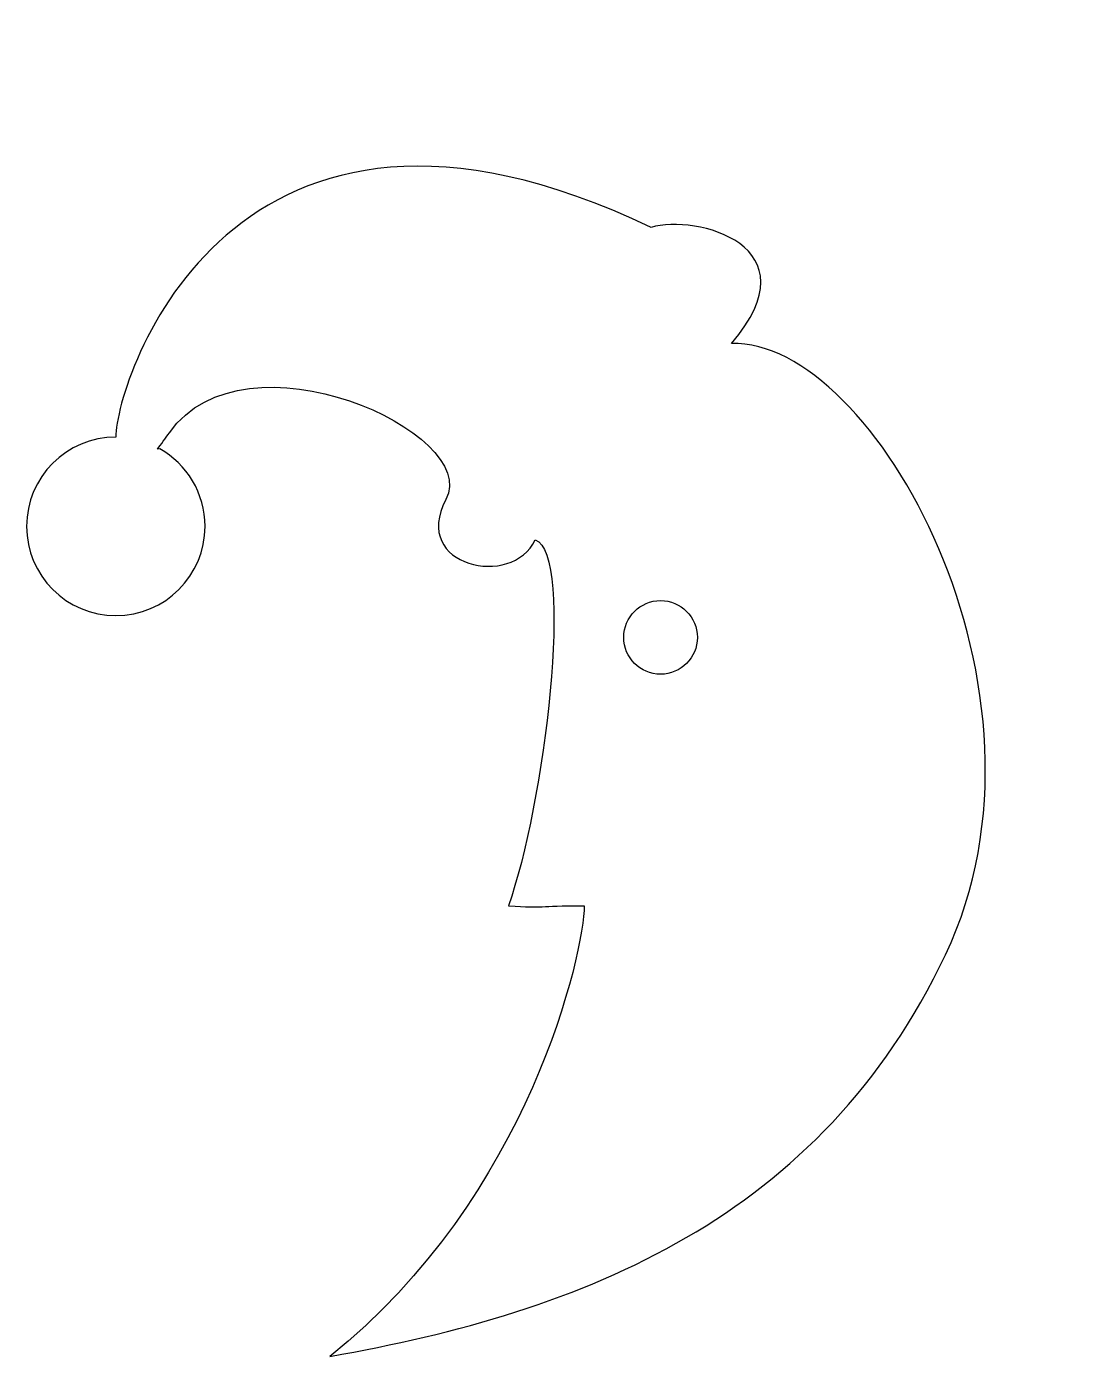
# Model space of a CAD drawing. Header units: centimetres. Extents: x -8.4 to 10.3, y -11.2 to 12.7.
import ezdxf

# ---------------------------------------------------------------- set-up
doc = ezdxf.new("R2010")
doc.units = ezdxf.units.CM
doc.header["$MEASUREMENT"] = 0
doc.layers.add('Camada 1', color=7, linetype='Continuous')

msp = doc.modelspace()

# ---------------------------------------------------------------- linework, layer by layer
at = {"layer": 'Camada 1'}
for points, knots in [([(-6.04136, 5.09045), (-5.55524, 4.81462), (-5.22724, 4.29302), (-5.22724, 3.69435), (-5.22724, 3.69435), (-5.22724, 2.8081), (-5.94548, 2.09008), (-6.83128, 2.09008), (-6.83128, 2.09008), (-7.71705, 2.09008), (-8.43532, 2.80811), (-8.43532, 3.69435), (-8.43532, 3.69435), (-8.43532, 4.57965), (-7.71706, 5.29815), (-6.83128, 5.29815), (-6.83128, 5.29815), (-6.83128, 6.34087), (-4.74605, 12.67622), (2.79249, 9.0673), (2.79249, 9.0673), (3.59415, 9.30789), (5.75953, 8.74636), (4.23606, 6.98183), (4.23606, 6.98183), (6.80273, 7.06266), (10.33082, 0.72687), (8.08556, -4.00465), (8.08556, -4.00465), (5.84036, -8.73667), (1.58951, -10.42082), (-2.98175, -11.22248), (-2.98175, -11.22248), (0.62717, -8.33537), (1.58954, -3.9248), (1.58954, -3.12311), (1.58954, -3.12311), (0.70705, -3.12311), (0.91758, -3.17293), (0.22588, -3.12311), (0.22588, -3.12311), (0.86779, -1.35813), (1.42883, 3.21316), (0.70708, 3.45374), (0.70708, 3.45374), (0.30671, 2.57125), (-1.53815, 2.97254), (-0.89627, 4.17552), (-0.89627, 4.17552), (-0.25532, 5.3785), (-4.50542, 7.30324), (-5.86885, 5.3785), (-5.86885, 5.3785), (-5.94497, 5.27042), (-6.01617, 5.17175), (-6.08266, 5.08058), (-6.08266, 5.08058), (-6.08266, 5.08058), (-6.04136, 5.09045), (-6.04136, 5.09045)], [0, 0, 0, 0, 0.0625, 0.0625, 0.0625, 0.0625, 0.125, 0.125, 0.125, 0.125, 0.1875, 0.1875, 0.1875, 0.1875, 0.25, 0.25, 0.25, 0.25, 0.3125, 0.3125, 0.3125, 0.3125, 0.375, 0.375, 0.375, 0.375, 0.4375, 0.4375, 0.4375, 0.4375, 0.5, 0.5, 0.5, 0.5, 0.5625, 0.5625, 0.5625, 0.5625, 0.625, 0.625, 0.625, 0.625, 0.6875, 0.6875, 0.6875, 0.6875, 0.75, 0.75, 0.75, 0.75, 0.8125, 0.8125, 0.8125, 0.8125, 0.875, 0.875, 0.875, 0.875, 1, 1, 1, 1]), ([(2.96259, 1.03746), (3.32816, 1.03746), (3.62421, 1.3335), (3.62421, 1.6991), (3.62421, 1.6991), (3.62421, 2.0647), (3.32819, 2.36074), (2.96259, 2.36074), (2.96259, 2.36074), (2.59699, 2.36074), (2.30095, 2.0647), (2.30095, 1.6991), (2.30095, 1.6991), (2.30095, 1.3335), (2.59696, 1.03746), (2.96259, 1.03746)], [0, 0, 0, 0, 0.2, 0.2, 0.2, 0.2, 0.4, 0.4, 0.4, 0.4, 0.6, 0.6, 0.6, 0.6, 1, 1, 1, 1])]:
    msp.add_open_spline(points, degree=3, knots=knots, dxfattribs=at)

doc.saveas('drawing.dxf')
